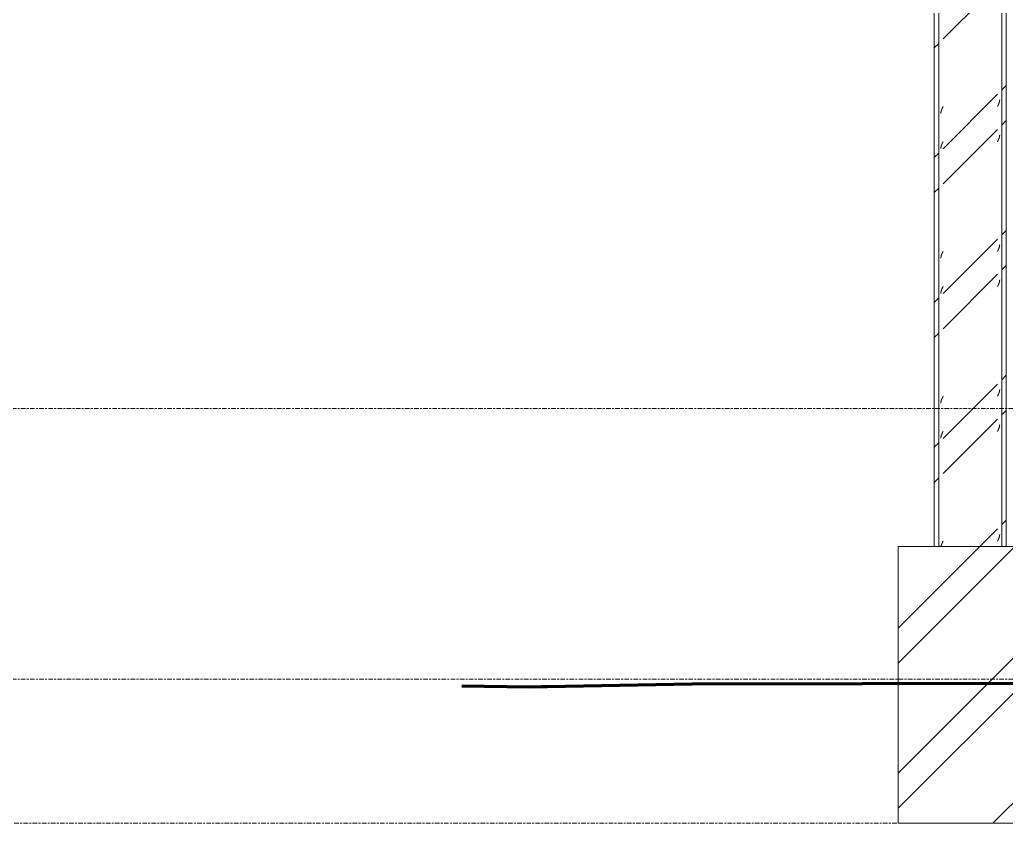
# Model space of a CAD drawing. Header units: centimetres. Extents: x -6111 to 13767, y -285 to 1600.
# Drawn here: x -5768.9 to -5426.3, y -50 to 228.9 of the extents above; entities that cross this region are included whole.
import ezdxf

# ---------------------------------------------------------------- set-up
doc = ezdxf.new("R2010")
doc.units = ezdxf.units.CM
doc.linetypes.add('Centre', pattern=[3.175, 0.635, -0.475, 1.59, -0.475])
for name, color, linetype, lineweight in [('A-FLOR-LEVL', 7, 'Continuous', 9), ('C-TOPO', 7, 'Continuous', 9), ('S-COLS', 7, 'Continuous', 9)]:
    doc.layers.add(name, color=color, linetype=linetype, lineweight=lineweight)
pattern_1 = [(45, (0, 0), (-25.14472, 25.14472), []), (45, (0, 38.1), (-25.14472, 25.14472), [])]

# ---------------------------------------------------------------- blocks, each defined once
blk = doc.blocks.new('PQ_RVR_ARQ-01_ZZ_ZZ_MO_T_A_rvt-1-Elevación Eje 1')
at = {"layer": 'C-TOPO', "color": 254, "true_color": 0xdadada}
for p, q in [((-5600.71, -2.3), (-5615.36, -2.17)), ((-5615.36, -2.46), (-5591.99, -2.81)), ((-5535.35, -1.7), (-5600.71, -2.3)), ((-5535.35, -1.7), (-5591.99, -2.81)), ((-5213.68, -1.21), (-5535.35, -1.7))]:
    blk.add_line(p, q, dxfattribs=at)
at = {"layer": 'C-TOPO', "color": 254, "lineweight": 70, "true_color": 0xdadada}
for p, q in [((-5591.99, -2.81), (-5615.36, -2.46)), ((-5535.35, -1.7), (-5591.99, -2.81)), ((-5213.68, -1.21), (-5535.35, -1.7))]:
    blk.add_line(p, q, dxfattribs=at)
blk = doc.blocks.new('FP_1-Elevación Eje 1')
at = {"layer": 'S-COLS', "color": 9, "true_color": 0xc0c0c0}
for p, q in [((-5429.4, 198.77), (-5429.38, 198.81)), ((-5429.38, 198.81), (-5429.36, 198.85)), ((-5429.36, 198.85), (-5429.34, 198.88)), ((-5429.34, 198.88), (-5429.32, 198.92)), ((-5429.32, 198.92), (-5429.31, 198.96)), ((-5429.31, 198.96), (-5429.29, 198.99)), ((-5429.29, 198.99), (-5429.27, 199.03)), ((-5429.27, 199.03), (-5429.25, 199.07)), ((-5429.25, 199.07), (-5429.23, 199.11)), ((-5429.23, 199.11), (-5429.21, 199.14)), ((-5429.21, 199.14), (-5429.19, 199.18)), ((-5429.19, 199.18), (-5429.18, 199.22)), ((-5429.18, 199.22), (-5429.16, 199.26)), ((-5429.16, 199.26), (-5429.14, 199.29)), ((-5429.14, 199.29), (-5429.12, 199.33)), ((-5429.12, 199.33), (-5429.11, 199.37)), ((-5429.11, 199.37), (-5429.09, 199.4)), ((-5429.09, 199.4), (-5429.07, 199.44)), ((-5429.07, 199.44), (-5429.05, 199.48)), ((-5429.05, 199.48), (-5429.04, 199.52)), ((-5429.04, 199.52), (-5429.02, 199.55)), ((-5429.02, 199.55), (-5429, 199.59)), ((-5429, 199.59), (-5428.99, 199.63)), ((-5428.99, 199.63), (-5428.97, 199.67)), ((-5428.97, 199.67), (-5428.96, 199.7)), ((-5428.96, 199.7), (-5428.94, 199.74)), ((-5428.94, 199.74), (-5428.93, 199.78)), ((-5428.93, 199.78), (-5428.91, 199.82)), ((-5428.91, 199.82), (-5428.9, 199.85)), ((-5428.9, 199.85), (-5428.88, 199.89)), ((-5428.88, 199.89), (-5428.87, 199.93)), ((-5428.87, 199.93), (-5428.86, 199.96)), ((-5428.86, 199.96), (-5428.84, 200)), ((-5428.84, 200), (-5428.83, 200.04)), ((-5428.83, 200.04), (-5428.82, 200.08)), ((-5428.82, 200.08), (-5428.81, 200.11)), ((-5428.81, 200.11), (-5428.79, 200.15)), ((-5428.79, 200.15), (-5428.78, 200.19)), ((-5428.78, 200.19), (-5428.77, 200.23)), ((-5428.77, 200.23), (-5428.76, 200.26)), ((-5428.76, 200.26), (-5428.75, 200.3)), ((-5428.75, 200.3), (-5428.74, 200.34)), ((-5428.74, 200.34), (-5428.73, 200.37)), ((-5428.73, 200.37), (-5428.72, 200.41)), ((-5428.72, 200.41), (-5428.71, 200.45)), ((-5428.71, 200.45), (-5428.7, 200.49)), ((-5428.7, 200.52), (-5428.69, 200.56)), ((-5428.7, 200.49), (-5428.7, 200.52)), ((-5428.69, 200.56), (-5428.68, 200.6)), ((-5428.68, 200.64), (-5428.67, 200.67)), ((-5428.68, 200.6), (-5428.68, 200.64)), ((-5428.67, 200.67), (-5428.66, 200.71)), ((-5428.66, 200.75), (-5428.65, 200.79)), ((-5428.66, 200.71), (-5428.66, 200.75)), ((-5428.65, 200.86), (-5428.64, 200.9)), ((-5428.65, 200.82), (-5428.65, 200.86)), ((-5428.65, 200.79), (-5428.65, 200.82)), ((-5428.64, 200.97), (-5428.63, 201.01)), ((-5428.64, 200.93), (-5428.64, 200.97)), ((-5428.64, 200.9), (-5428.64, 200.93)), ((-5428.63, 201.08), (-5428.63, 201.12)), ((-5428.63, 201.05), (-5428.63, 201.08)), ((-5428.63, 201.01), (-5428.63, 201.05)), ((-5428.69, 188.37), (-5428.68, 188.41)), ((-5428.68, 188.45), (-5428.67, 188.48)), ((-5428.68, 188.41), (-5428.68, 188.45)), ((-5428.67, 188.48), (-5428.66, 188.52)), ((-5428.66, 188.56), (-5428.65, 188.6)), ((-5428.66, 188.52), (-5428.66, 188.56)), ((-5428.65, 188.67), (-5428.64, 188.71)), ((-5428.65, 188.63), (-5428.65, 188.67)), ((-5428.65, 188.6), (-5428.65, 188.63)), ((-5428.64, 188.78), (-5428.63, 188.82)), ((-5428.64, 188.75), (-5428.64, 188.78)), ((-5428.64, 188.71), (-5428.64, 188.75)), ((-5428.63, 188.89), (-5428.63, 188.93)), ((-5428.63, 188.86), (-5428.63, 188.89)), ((-5428.63, 188.82), (-5428.63, 188.86)), ((-5429.4, 186.58), (-5429.38, 186.62)), ((-5429.38, 186.62), (-5429.36, 186.66)), ((-5429.36, 186.66), (-5429.34, 186.69)), ((-5429.34, 186.69), (-5429.32, 186.73)), ((-5429.32, 186.73), (-5429.31, 186.77)), ((-5429.31, 186.77), (-5429.29, 186.81)), ((-5429.29, 186.81), (-5429.27, 186.84)), ((-5429.27, 186.84), (-5429.25, 186.88)), ((-5429.25, 186.88), (-5429.23, 186.92)), ((-5429.23, 186.92), (-5429.21, 186.95)), ((-5429.21, 186.95), (-5429.19, 186.99)), ((-5429.19, 186.99), (-5429.18, 187.03)), ((-5429.18, 187.03), (-5429.16, 187.07)), ((-5429.16, 187.07), (-5429.14, 187.1)), ((-5429.14, 187.1), (-5429.12, 187.14)), ((-5429.12, 187.14), (-5429.11, 187.18)), ((-5429.11, 187.18), (-5429.09, 187.22)), ((-5429.09, 187.22), (-5429.07, 187.25)), ((-5429.07, 187.25), (-5429.05, 187.29)), ((-5429.05, 187.29), (-5429.04, 187.33)), ((-5429.04, 187.33), (-5429.02, 187.36)), ((-5429.02, 187.36), (-5429, 187.4)), ((-5429, 187.4), (-5428.99, 187.44)), ((-5428.99, 187.44), (-5428.97, 187.48)), ((-5428.97, 187.48), (-5428.96, 187.51)), ((-5428.96, 187.51), (-5428.94, 187.55)), ((-5428.94, 187.55), (-5428.93, 187.59)), ((-5428.93, 187.59), (-5428.91, 187.63)), ((-5428.91, 187.63), (-5428.9, 187.66)), ((-5428.9, 187.66), (-5428.88, 187.7)), ((-5428.88, 187.7), (-5428.87, 187.74)), ((-5428.87, 187.74), (-5428.86, 187.78)), ((-5428.86, 187.78), (-5428.84, 187.81)), ((-5428.84, 187.81), (-5428.83, 187.85)), ((-5428.83, 187.85), (-5428.82, 187.89)), ((-5428.82, 187.89), (-5428.81, 187.92)), ((-5428.81, 187.92), (-5428.79, 187.96)), ((-5428.79, 187.96), (-5428.78, 188)), ((-5428.78, 188), (-5428.77, 188.04)), ((-5428.77, 188.04), (-5428.76, 188.07)), ((-5428.76, 188.07), (-5428.75, 188.11)), ((-5428.75, 188.11), (-5428.74, 188.15)), ((-5428.74, 188.15), (-5428.73, 188.19)), ((-5428.73, 188.19), (-5428.72, 188.22)), ((-5428.72, 188.22), (-5428.71, 188.26)), ((-5428.71, 188.26), (-5428.7, 188.3)), ((-5428.7, 188.33), (-5428.69, 188.37)), ((-5428.7, 188.3), (-5428.7, 188.33)), ((-5428.63, 150.79), (-5428.63, 150.83)), ((-5428.63, 150.76), (-5428.63, 150.79)), ((-5428.63, 150.72), (-5428.63, 150.76)), ((-5429.4, 148.48), (-5429.38, 148.52)), ((-5429.38, 148.52), (-5429.36, 148.56)), ((-5429.36, 148.56), (-5429.34, 148.59)), ((-5429.34, 148.59), (-5429.32, 148.63)), ((-5429.32, 148.63), (-5429.31, 148.67)), ((-5429.31, 148.67), (-5429.29, 148.71)), ((-5429.29, 148.71), (-5429.27, 148.74)), ((-5429.27, 148.74), (-5429.25, 148.78)), ((-5429.25, 148.78), (-5429.23, 148.82)), ((-5429.23, 148.82), (-5429.21, 148.85)), ((-5429.21, 148.85), (-5429.19, 148.89)), ((-5429.19, 148.89), (-5429.18, 148.93)), ((-5429.18, 148.93), (-5429.16, 148.97)), ((-5429.16, 148.97), (-5429.14, 149)), ((-5429.14, 149), (-5429.12, 149.04)), ((-5429.12, 149.04), (-5429.11, 149.08)), ((-5429.11, 149.08), (-5429.09, 149.12)), ((-5429.09, 149.12), (-5429.07, 149.15)), ((-5429.07, 149.15), (-5429.05, 149.19)), ((-5429.05, 149.19), (-5429.04, 149.23)), ((-5429.04, 149.23), (-5429.02, 149.26)), ((-5429.02, 149.26), (-5429, 149.3)), ((-5429, 149.3), (-5428.99, 149.34)), ((-5428.99, 149.34), (-5428.97, 149.38)), ((-5428.97, 149.38), (-5428.96, 149.41)), ((-5428.96, 149.41), (-5428.94, 149.45)), ((-5428.94, 149.45), (-5428.93, 149.49)), ((-5428.93, 149.49), (-5428.91, 149.53)), ((-5428.91, 149.53), (-5428.9, 149.56)), ((-5428.9, 149.56), (-5428.88, 149.6)), ((-5428.88, 149.6), (-5428.87, 149.64)), ((-5428.87, 149.64), (-5428.86, 149.68)), ((-5428.86, 149.68), (-5428.84, 149.71)), ((-5428.84, 149.71), (-5428.83, 149.75)), ((-5428.83, 149.75), (-5428.82, 149.79)), ((-5428.82, 149.79), (-5428.81, 149.82)), ((-5428.81, 149.82), (-5428.79, 149.86)), ((-5428.79, 149.86), (-5428.78, 149.9)), ((-5428.78, 149.9), (-5428.77, 149.94)), ((-5428.77, 149.94), (-5428.76, 149.97)), ((-5428.76, 149.97), (-5428.75, 150.01)), ((-5428.75, 150.01), (-5428.74, 150.05)), ((-5428.74, 150.05), (-5428.73, 150.09)), ((-5428.73, 150.09), (-5428.72, 150.12)), ((-5428.72, 150.12), (-5428.71, 150.16)), ((-5428.71, 150.16), (-5428.7, 150.2)), ((-5428.7, 150.23), (-5428.69, 150.27)), ((-5428.7, 150.2), (-5428.7, 150.23)), ((-5428.69, 150.27), (-5428.68, 150.31)), ((-5428.68, 150.35), (-5428.67, 150.38)), ((-5428.68, 150.31), (-5428.68, 150.35)), ((-5428.67, 150.38), (-5428.66, 150.42)), ((-5428.66, 150.46), (-5428.65, 150.5)), ((-5428.66, 150.42), (-5428.66, 150.46)), ((-5428.65, 150.57), (-5428.64, 150.61)), ((-5428.65, 150.53), (-5428.65, 150.57)), ((-5428.65, 150.5), (-5428.65, 150.53)), ((-5428.64, 150.68), (-5428.63, 150.72)), ((-5428.64, 150.65), (-5428.64, 150.68)), ((-5428.64, 150.61), (-5428.64, 150.65)), ((-5429.05, 137), (-5429.04, 137.04)), ((-5429.04, 137.04), (-5429.02, 137.08)), ((-5429.02, 137.08), (-5429, 137.11)), ((-5429, 137.11), (-5428.99, 137.15)), ((-5428.99, 137.15), (-5428.97, 137.19)), ((-5428.97, 137.19), (-5428.96, 137.22)), ((-5428.96, 137.22), (-5428.94, 137.26)), ((-5428.94, 137.26), (-5428.93, 137.3)), ((-5428.93, 137.3), (-5428.91, 137.34)), ((-5428.91, 137.34), (-5428.9, 137.37)), ((-5428.9, 137.37), (-5428.88, 137.41)), ((-5428.88, 137.41), (-5428.87, 137.45)), ((-5428.87, 137.45), (-5428.86, 137.49)), ((-5428.86, 137.49), (-5428.84, 137.52)), ((-5428.84, 137.52), (-5428.83, 137.56)), ((-5428.83, 137.56), (-5428.82, 137.6)), ((-5428.82, 137.6), (-5428.81, 137.63)), ((-5428.81, 137.63), (-5428.79, 137.67)), ((-5428.79, 137.67), (-5428.78, 137.71)), ((-5428.78, 137.71), (-5428.77, 137.75)), ((-5428.77, 137.75), (-5428.76, 137.78)), ((-5428.76, 137.78), (-5428.75, 137.82)), ((-5428.75, 137.82), (-5428.74, 137.86)), ((-5428.74, 137.86), (-5428.73, 137.9)), ((-5428.73, 137.9), (-5428.72, 137.93)), ((-5428.72, 137.93), (-5428.71, 137.97)), ((-5428.71, 137.97), (-5428.7, 138.01)), ((-5428.7, 138.05), (-5428.69, 138.08)), ((-5428.7, 138.01), (-5428.7, 138.05)), ((-5428.69, 138.08), (-5428.68, 138.12)), ((-5428.68, 138.16), (-5428.67, 138.19)), ((-5428.68, 138.12), (-5428.68, 138.16)), ((-5428.67, 138.19), (-5428.66, 138.23)), ((-5428.66, 138.27), (-5428.65, 138.31)), ((-5428.66, 138.23), (-5428.66, 138.27)), ((-5428.65, 138.38), (-5428.64, 138.42)), ((-5428.65, 138.34), (-5428.65, 138.38)), ((-5428.65, 138.31), (-5428.65, 138.34)), ((-5428.64, 138.49), (-5428.63, 138.53)), ((-5428.64, 138.46), (-5428.64, 138.49)), ((-5428.64, 138.42), (-5428.64, 138.46)), ((-5428.63, 138.6), (-5428.63, 138.64)), ((-5428.63, 138.57), (-5428.63, 138.6)), ((-5428.63, 138.53), (-5428.63, 138.57)), ((-5429.4, 136.29), (-5429.38, 136.33)), ((-5429.38, 136.33), (-5429.36, 136.37)), ((-5429.36, 136.37), (-5429.34, 136.4)), ((-5429.34, 136.4), (-5429.32, 136.44)), ((-5429.32, 136.44), (-5429.31, 136.48)), ((-5429.31, 136.48), (-5429.29, 136.52)), ((-5429.29, 136.52), (-5429.27, 136.55)), ((-5429.27, 136.55), (-5429.25, 136.59)), ((-5429.25, 136.59), (-5429.23, 136.63)), ((-5429.23, 136.63), (-5429.21, 136.66)), ((-5429.21, 136.66), (-5429.19, 136.7)), ((-5429.19, 136.7), (-5429.18, 136.74)), ((-5429.18, 136.74), (-5429.16, 136.78)), ((-5429.16, 136.78), (-5429.14, 136.81)), ((-5429.14, 136.81), (-5429.12, 136.85)), ((-5429.12, 136.85), (-5429.11, 136.89)), ((-5429.11, 136.89), (-5429.09, 136.93)), ((-5429.09, 136.93), (-5429.07, 136.96)), ((-5429.07, 136.96), (-5429.05, 137)), ((-5428.88, 99.31), (-5428.87, 99.35)), ((-5428.87, 99.35), (-5428.86, 99.39)), ((-5428.86, 99.39), (-5428.84, 99.42)), ((-5428.84, 99.42), (-5428.83, 99.46)), ((-5428.83, 99.46), (-5428.82, 99.5)), ((-5428.82, 99.5), (-5428.81, 99.53)), ((-5428.81, 99.53), (-5428.79, 99.57)), ((-5428.79, 99.57), (-5428.78, 99.61)), ((-5428.78, 99.61), (-5428.77, 99.65)), ((-5428.77, 99.65), (-5428.76, 99.68)), ((-5428.76, 99.68), (-5428.75, 99.72)), ((-5428.75, 99.72), (-5428.74, 99.76)), ((-5428.74, 99.76), (-5428.73, 99.8)), ((-5428.73, 99.8), (-5428.72, 99.83)), ((-5428.72, 99.83), (-5428.71, 99.87)), ((-5428.71, 99.87), (-5428.7, 99.91)), ((-5428.7, 99.95), (-5428.69, 99.98)), ((-5428.7, 99.91), (-5428.7, 99.95)), ((-5428.69, 99.98), (-5428.68, 100.02)), ((-5428.68, 100.06), (-5428.67, 100.09)), ((-5428.68, 100.02), (-5428.68, 100.06)), ((-5428.67, 100.09), (-5428.66, 100.13)), ((-5428.66, 100.17), (-5428.65, 100.21)), ((-5428.66, 100.13), (-5428.66, 100.17)), ((-5428.65, 100.28), (-5428.64, 100.32)), ((-5428.65, 100.24), (-5428.65, 100.28)), ((-5428.65, 100.21), (-5428.65, 100.24)), ((-5428.64, 100.39), (-5428.63, 100.43)), ((-5428.64, 100.36), (-5428.64, 100.39)), ((-5428.64, 100.32), (-5428.64, 100.36)), ((-5428.63, 100.5), (-5428.63, 100.54)), ((-5428.63, 100.47), (-5428.63, 100.5)), ((-5428.63, 100.43), (-5428.63, 100.47)), ((-5429.4, 98.19), (-5429.38, 98.23)), ((-5429.38, 98.23), (-5429.36, 98.27)), ((-5429.36, 98.27), (-5429.34, 98.3)), ((-5429.34, 98.3), (-5429.32, 98.34)), ((-5429.32, 98.34), (-5429.31, 98.38)), ((-5429.31, 98.38), (-5429.29, 98.42)), ((-5429.29, 98.42), (-5429.27, 98.45)), ((-5429.27, 98.45), (-5429.25, 98.49)), ((-5429.25, 98.49), (-5429.23, 98.53)), ((-5429.23, 98.53), (-5429.21, 98.56)), ((-5429.21, 98.56), (-5429.19, 98.6)), ((-5429.19, 98.6), (-5429.18, 98.64)), ((-5429.18, 98.64), (-5429.16, 98.68)), ((-5429.16, 98.68), (-5429.14, 98.71)), ((-5429.14, 98.71), (-5429.12, 98.75)), ((-5429.12, 98.75), (-5429.11, 98.79)), ((-5429.11, 98.79), (-5429.09, 98.83)), ((-5429.09, 98.83), (-5429.07, 98.86)), ((-5429.07, 98.86), (-5429.05, 98.9)), ((-5429.05, 98.9), (-5429.04, 98.94)), ((-5429.04, 98.94), (-5429.02, 98.98)), ((-5429.02, 98.98), (-5429, 99.01)), ((-5429, 99.01), (-5428.99, 99.05)), ((-5428.99, 99.05), (-5428.97, 99.09)), ((-5428.97, 99.09), (-5428.96, 99.12)), ((-5428.96, 99.12), (-5428.94, 99.16)), ((-5428.94, 99.16), (-5428.93, 99.2)), ((-5428.93, 99.2), (-5428.91, 99.24)), ((-5428.91, 99.24), (-5428.9, 99.27)), ((-5428.9, 99.27), (-5428.88, 99.31)), ((-5429.4, 86), (-5429.38, 86.04)), ((-5429.38, 86.04), (-5429.36, 86.08)), ((-5429.36, 86.08), (-5429.34, 86.11)), ((-5429.34, 86.11), (-5429.32, 86.15)), ((-5429.32, 86.15), (-5429.31, 86.19)), ((-5429.31, 86.19), (-5429.29, 86.23)), ((-5429.29, 86.23), (-5429.27, 86.26)), ((-5429.27, 86.26), (-5429.25, 86.3)), ((-5429.25, 86.3), (-5429.23, 86.34)), ((-5429.23, 86.34), (-5429.21, 86.38)), ((-5429.21, 86.38), (-5429.19, 86.41)), ((-5429.19, 86.41), (-5429.18, 86.45)), ((-5429.18, 86.45), (-5429.16, 86.49)), ((-5429.16, 86.49), (-5429.14, 86.52)), ((-5429.14, 86.52), (-5429.12, 86.56)), ((-5429.12, 86.56), (-5429.11, 86.6)), ((-5429.11, 86.6), (-5429.09, 86.64)), ((-5429.09, 86.64), (-5429.07, 86.67)), ((-5429.07, 86.67), (-5429.05, 86.71)), ((-5429.05, 86.71), (-5429.04, 86.75)), ((-5429.04, 86.75), (-5429.02, 86.79)), ((-5429.02, 86.79), (-5429, 86.82)), ((-5429, 86.82), (-5428.99, 86.86)), ((-5428.99, 86.86), (-5428.97, 86.9)), ((-5428.97, 86.9), (-5428.96, 86.94)), ((-5428.96, 86.94), (-5428.94, 86.97)), ((-5428.94, 86.97), (-5428.93, 87.01)), ((-5428.93, 87.01), (-5428.91, 87.05)), ((-5428.91, 87.05), (-5428.9, 87.08)), ((-5428.9, 87.08), (-5428.88, 87.12)), ((-5428.88, 87.12), (-5428.87, 87.16)), ((-5428.87, 87.16), (-5428.86, 87.2)), ((-5428.86, 87.2), (-5428.84, 87.23)), ((-5428.84, 87.23), (-5428.83, 87.27)), ((-5428.83, 87.27), (-5428.82, 87.31)), ((-5428.82, 87.31), (-5428.81, 87.35)), ((-5428.81, 87.35), (-5428.79, 87.38)), ((-5428.79, 87.38), (-5428.78, 87.42)), ((-5428.78, 87.42), (-5428.77, 87.46)), ((-5428.77, 87.46), (-5428.76, 87.49)), ((-5428.76, 87.49), (-5428.75, 87.53)), ((-5428.75, 87.53), (-5428.74, 87.57)), ((-5428.74, 87.57), (-5428.73, 87.61)), ((-5428.73, 87.61), (-5428.72, 87.64)), ((-5428.72, 87.64), (-5428.71, 87.68)), ((-5428.71, 87.68), (-5428.7, 87.72)), ((-5428.7, 87.76), (-5428.69, 87.79)), ((-5428.7, 87.72), (-5428.7, 87.76)), ((-5428.69, 87.79), (-5428.68, 87.83)), ((-5428.68, 87.87), (-5428.67, 87.91)), ((-5428.68, 87.83), (-5428.68, 87.87)), ((-5428.67, 87.91), (-5428.66, 87.94)), ((-5428.66, 87.98), (-5428.65, 88.02)), ((-5428.66, 87.94), (-5428.66, 87.98)), ((-5428.65, 88.09), (-5428.64, 88.13)), ((-5428.65, 88.05), (-5428.65, 88.09)), ((-5428.65, 88.02), (-5428.65, 88.05)), ((-5428.64, 88.2), (-5428.63, 88.24)), ((-5428.64, 88.17), (-5428.64, 88.2)), ((-5428.64, 88.13), (-5428.64, 88.17)), ((-5428.63, 88.32), (-5428.63, 88.35)), ((-5428.63, 88.28), (-5428.63, 88.32)), ((-5428.63, 88.24), (-5428.63, 88.28)), ((-5429.38, 47.94), (-5429.36, 47.98)), ((-5429.36, 47.98), (-5429.34, 48.01)), ((-5429.34, 48.01), (-5429.32, 48.05)), ((-5429.32, 48.05), (-5429.31, 48.09)), ((-5429.31, 48.09), (-5429.29, 48.13)), ((-5429.29, 48.13), (-5429.27, 48.16)), ((-5429.27, 48.16), (-5429.25, 48.2)), ((-5429.25, 48.2), (-5429.23, 48.24)), ((-5429.23, 48.24), (-5429.21, 48.28)), ((-5429.21, 48.28), (-5429.19, 48.31)), ((-5429.19, 48.31), (-5429.18, 48.35)), ((-5429.18, 48.35), (-5429.16, 48.39)), ((-5429.16, 48.39), (-5429.14, 48.42)), ((-5429.14, 48.42), (-5429.12, 48.46)), ((-5429.12, 48.46), (-5429.11, 48.5)), ((-5429.11, 48.5), (-5429.09, 48.54)), ((-5429.09, 48.54), (-5429.07, 48.57)), ((-5429.07, 48.57), (-5429.05, 48.61)), ((-5429.05, 48.61), (-5429.04, 48.65)), ((-5429.04, 48.65), (-5429.02, 48.69)), ((-5429.02, 48.69), (-5429, 48.72)), ((-5429, 48.72), (-5428.99, 48.76)), ((-5428.99, 48.76), (-5428.97, 48.8)), ((-5428.97, 48.8), (-5428.96, 48.84)), ((-5428.96, 48.84), (-5428.94, 48.87)), ((-5428.94, 48.87), (-5428.93, 48.91)), ((-5428.93, 48.91), (-5428.91, 48.95)), ((-5428.91, 48.95), (-5428.9, 48.98)), ((-5428.9, 48.98), (-5428.88, 49.02)), ((-5428.88, 49.02), (-5428.87, 49.06)), ((-5428.87, 49.06), (-5428.86, 49.1)), ((-5428.86, 49.1), (-5428.84, 49.13)), ((-5428.84, 49.13), (-5428.83, 49.17)), ((-5428.83, 49.17), (-5428.82, 49.21)), ((-5428.82, 49.21), (-5428.81, 49.25)), ((-5428.81, 49.25), (-5428.79, 49.28)), ((-5428.79, 49.28), (-5428.78, 49.32)), ((-5428.78, 49.32), (-5428.77, 49.36)), ((-5428.77, 49.36), (-5428.76, 49.39)), ((-5428.76, 49.39), (-5428.75, 49.43)), ((-5428.75, 49.43), (-5428.74, 49.47)), ((-5428.74, 49.47), (-5428.73, 49.51)), ((-5428.73, 49.51), (-5428.72, 49.54)), ((-5428.72, 49.54), (-5428.71, 49.58)), ((-5428.71, 49.58), (-5428.7, 49.62)), ((-5428.7, 49.66), (-5428.69, 49.69)), ((-5428.7, 49.62), (-5428.7, 49.66)), ((-5428.69, 49.69), (-5428.68, 49.73)), ((-5428.68, 49.77), (-5428.67, 49.81)), ((-5428.68, 49.73), (-5428.68, 49.77)), ((-5428.67, 49.81), (-5428.66, 49.84)), ((-5428.66, 49.88), (-5428.65, 49.92)), ((-5428.66, 49.84), (-5428.66, 49.88)), ((-5428.65, 49.99), (-5428.64, 50.03)), ((-5428.65, 49.95), (-5428.65, 49.99)), ((-5428.65, 49.92), (-5428.65, 49.95)), ((-5428.64, 50.1), (-5428.63, 50.14)), ((-5428.64, 50.07), (-5428.64, 50.1)), ((-5428.64, 50.03), (-5428.64, 50.07)), ((-5428.63, 50.22), (-5428.63, 50.25)), ((-5428.63, 50.18), (-5428.63, 50.22)), ((-5428.63, 50.14), (-5428.63, 50.18)), ((-5429.4, 47.9), (-5429.38, 47.94))]:
    blk.add_line(p, q, dxfattribs=at)
blk = doc.blocks.new('FP_2-Elevación Eje 1')
at = {"layer": 'S-COLS', "color": 9, "true_color": 0xc0c0c0}
for p, q in [((-5448.34, 198.66), (-5448.32, 198.7)), ((-5448.32, 198.7), (-5448.3, 198.73)), ((-5448.3, 198.73), (-5448.28, 198.77)), ((-5449.05, 196.49), (-5449.04, 196.53)), ((-5449.05, 196.46), (-5449.05, 196.49)), ((-5449.05, 196.42), (-5449.05, 196.46)), ((-5449.04, 196.64), (-5449.03, 196.68)), ((-5449.04, 196.61), (-5449.04, 196.64)), ((-5449.04, 196.57), (-5449.04, 196.61)), ((-5449.04, 196.53), (-5449.04, 196.57)), ((-5449.03, 196.72), (-5449.02, 196.76)), ((-5449.03, 196.68), (-5449.03, 196.72)), ((-5449.02, 196.79), (-5449.01, 196.83)), ((-5449.02, 196.76), (-5449.02, 196.79)), ((-5449.01, 196.87), (-5449, 196.91)), ((-5449.01, 196.83), (-5449.01, 196.87)), ((-5449, 196.94), (-5448.99, 196.98)), ((-5449, 196.91), (-5449, 196.94)), ((-5448.99, 196.98), (-5448.98, 197.02)), ((-5448.98, 197.02), (-5448.97, 197.05)), ((-5448.97, 197.09), (-5448.96, 197.13)), ((-5448.97, 197.05), (-5448.97, 197.09)), ((-5448.96, 197.13), (-5448.95, 197.17)), ((-5448.95, 197.17), (-5448.94, 197.2)), ((-5448.94, 197.2), (-5448.93, 197.24)), ((-5448.93, 197.24), (-5448.92, 197.28)), ((-5448.92, 197.28), (-5448.91, 197.32)), ((-5448.91, 197.32), (-5448.9, 197.35)), ((-5448.9, 197.35), (-5448.89, 197.39)), ((-5448.89, 197.39), (-5448.87, 197.43)), ((-5448.87, 197.43), (-5448.86, 197.46)), ((-5448.86, 197.46), (-5448.85, 197.5)), ((-5448.85, 197.5), (-5448.84, 197.54)), ((-5448.84, 197.54), (-5448.82, 197.58)), ((-5448.82, 197.58), (-5448.81, 197.61)), ((-5448.81, 197.61), (-5448.8, 197.65)), ((-5448.8, 197.65), (-5448.78, 197.69)), ((-5448.78, 197.69), (-5448.77, 197.73)), ((-5448.77, 197.73), (-5448.75, 197.76)), ((-5448.75, 197.76), (-5448.74, 197.8)), ((-5448.74, 197.8), (-5448.72, 197.84)), ((-5448.72, 197.84), (-5448.71, 197.88)), ((-5448.71, 197.88), (-5448.69, 197.91)), ((-5448.69, 197.91), (-5448.67, 197.95)), ((-5448.67, 197.95), (-5448.66, 197.99)), ((-5448.66, 197.99), (-5448.64, 198.02)), ((-5448.64, 198.02), (-5448.62, 198.06)), ((-5448.62, 198.06), (-5448.61, 198.1)), ((-5448.61, 198.1), (-5448.59, 198.14)), ((-5448.59, 198.14), (-5448.57, 198.17)), ((-5448.57, 198.17), (-5448.56, 198.21)), ((-5448.56, 198.21), (-5448.54, 198.25)), ((-5448.54, 198.25), (-5448.52, 198.29)), ((-5448.52, 198.29), (-5448.5, 198.32)), ((-5448.5, 198.32), (-5448.48, 198.36)), ((-5448.48, 198.36), (-5448.47, 198.4)), ((-5448.47, 198.4), (-5448.45, 198.43)), ((-5448.45, 198.43), (-5448.43, 198.47)), ((-5448.43, 198.47), (-5448.41, 198.51)), ((-5448.41, 198.51), (-5448.39, 198.55)), ((-5448.39, 198.55), (-5448.37, 198.58)), ((-5448.37, 198.58), (-5448.35, 198.62)), ((-5448.35, 198.62), (-5448.34, 198.66)), ((-5448.95, 184.98), (-5448.94, 185.01)), ((-5448.94, 185.01), (-5448.93, 185.05)), ((-5448.93, 185.05), (-5448.92, 185.09)), ((-5448.92, 185.09), (-5448.91, 185.13)), ((-5448.91, 185.13), (-5448.9, 185.16)), ((-5448.9, 185.16), (-5448.89, 185.2)), ((-5448.89, 185.2), (-5448.87, 185.24)), ((-5448.87, 185.24), (-5448.86, 185.28)), ((-5448.86, 185.28), (-5448.85, 185.31)), ((-5448.85, 185.31), (-5448.84, 185.35)), ((-5448.84, 185.35), (-5448.82, 185.39)), ((-5448.82, 185.39), (-5448.81, 185.42)), ((-5448.81, 185.42), (-5448.8, 185.46)), ((-5448.8, 185.46), (-5448.78, 185.5)), ((-5448.78, 185.5), (-5448.77, 185.54)), ((-5448.77, 185.54), (-5448.75, 185.57)), ((-5448.75, 185.57), (-5448.74, 185.61)), ((-5448.74, 185.61), (-5448.72, 185.65)), ((-5448.72, 185.65), (-5448.71, 185.69)), ((-5448.71, 185.69), (-5448.69, 185.72)), ((-5448.69, 185.72), (-5448.67, 185.76)), ((-5448.67, 185.76), (-5448.66, 185.8)), ((-5448.66, 185.8), (-5448.64, 185.84)), ((-5448.64, 185.84), (-5448.62, 185.87)), ((-5448.62, 185.87), (-5448.61, 185.91)), ((-5448.61, 185.91), (-5448.59, 185.95)), ((-5448.59, 185.95), (-5448.57, 185.98)), ((-5448.57, 185.98), (-5448.56, 186.02)), ((-5448.56, 186.02), (-5448.54, 186.06)), ((-5448.54, 186.06), (-5448.52, 186.1)), ((-5448.52, 186.1), (-5448.5, 186.13)), ((-5448.5, 186.13), (-5448.48, 186.17)), ((-5448.48, 186.17), (-5448.47, 186.21)), ((-5448.47, 186.21), (-5448.45, 186.25)), ((-5448.45, 186.25), (-5448.43, 186.28)), ((-5448.43, 186.28), (-5448.41, 186.32)), ((-5448.41, 186.32), (-5448.39, 186.36)), ((-5448.39, 186.36), (-5448.37, 186.39)), ((-5448.37, 186.39), (-5448.35, 186.43)), ((-5448.35, 186.43), (-5448.34, 186.47)), ((-5448.34, 186.47), (-5448.32, 186.51)), ((-5448.32, 186.51), (-5448.3, 186.54)), ((-5448.3, 186.54), (-5448.28, 186.58)), ((-5449.05, 184.31), (-5449.04, 184.34)), ((-5449.05, 184.27), (-5449.05, 184.31)), ((-5449.05, 184.23), (-5449.05, 184.27)), ((-5449.04, 184.45), (-5449.03, 184.49)), ((-5449.04, 184.42), (-5449.04, 184.45)), ((-5449.04, 184.38), (-5449.04, 184.42)), ((-5449.04, 184.34), (-5449.04, 184.38)), ((-5449.03, 184.53), (-5449.02, 184.57)), ((-5449.03, 184.49), (-5449.03, 184.53)), ((-5449.02, 184.6), (-5449.01, 184.64)), ((-5449.02, 184.57), (-5449.02, 184.6)), ((-5449.01, 184.68), (-5449, 184.72)), ((-5449.01, 184.64), (-5449.01, 184.68)), ((-5449, 184.75), (-5448.99, 184.79)), ((-5449, 184.72), (-5449, 184.75)), ((-5448.99, 184.79), (-5448.98, 184.83)), ((-5448.98, 184.83), (-5448.97, 184.87)), ((-5448.97, 184.9), (-5448.96, 184.94)), ((-5448.97, 184.87), (-5448.97, 184.9)), ((-5448.96, 184.94), (-5448.95, 184.98)), ((-5448.82, 147.29), (-5448.81, 147.32)), ((-5448.81, 147.32), (-5448.8, 147.36)), ((-5448.8, 147.36), (-5448.78, 147.4)), ((-5448.78, 147.4), (-5448.77, 147.44)), ((-5448.77, 147.44), (-5448.75, 147.47)), ((-5448.75, 147.47), (-5448.74, 147.51)), ((-5448.74, 147.51), (-5448.72, 147.55)), ((-5448.72, 147.55), (-5448.71, 147.59)), ((-5448.71, 147.59), (-5448.69, 147.62)), ((-5448.69, 147.62), (-5448.67, 147.66)), ((-5448.67, 147.66), (-5448.66, 147.7)), ((-5448.66, 147.7), (-5448.64, 147.74)), ((-5448.64, 147.74), (-5448.62, 147.77)), ((-5448.62, 147.77), (-5448.61, 147.81)), ((-5448.61, 147.81), (-5448.59, 147.85)), ((-5448.59, 147.85), (-5448.57, 147.88)), ((-5448.57, 147.88), (-5448.56, 147.92)), ((-5448.56, 147.92), (-5448.54, 147.96)), ((-5448.54, 147.96), (-5448.52, 148)), ((-5448.52, 148), (-5448.5, 148.03)), ((-5448.5, 148.03), (-5448.48, 148.07)), ((-5448.48, 148.07), (-5448.47, 148.11)), ((-5448.47, 148.11), (-5448.45, 148.15)), ((-5448.45, 148.15), (-5448.43, 148.18)), ((-5448.43, 148.18), (-5448.41, 148.22)), ((-5448.41, 148.22), (-5448.39, 148.26)), ((-5448.39, 148.26), (-5448.37, 148.29)), ((-5448.37, 148.29), (-5448.35, 148.33)), ((-5448.35, 148.33), (-5448.34, 148.37)), ((-5448.34, 148.37), (-5448.32, 148.41)), ((-5448.32, 148.41), (-5448.3, 148.44)), ((-5448.3, 148.44), (-5448.28, 148.48)), ((-5449.05, 146.21), (-5449.04, 146.24)), ((-5449.05, 146.17), (-5449.05, 146.21)), ((-5449.05, 146.13), (-5449.05, 146.17)), ((-5449.04, 146.35), (-5449.03, 146.39)), ((-5449.04, 146.32), (-5449.04, 146.35)), ((-5449.04, 146.28), (-5449.04, 146.32)), ((-5449.04, 146.24), (-5449.04, 146.28)), ((-5449.03, 146.43), (-5449.02, 146.47)), ((-5449.03, 146.39), (-5449.03, 146.43)), ((-5449.02, 146.5), (-5449.01, 146.54)), ((-5449.02, 146.47), (-5449.02, 146.5)), ((-5449.01, 146.58), (-5449, 146.62)), ((-5449.01, 146.54), (-5449.01, 146.58)), ((-5449, 146.65), (-5448.99, 146.69)), ((-5449, 146.62), (-5449, 146.65)), ((-5448.99, 146.69), (-5448.98, 146.73)), ((-5448.98, 146.73), (-5448.97, 146.77)), ((-5448.97, 146.8), (-5448.96, 146.84)), ((-5448.97, 146.77), (-5448.97, 146.8)), ((-5448.96, 146.84), (-5448.95, 146.88)), ((-5448.95, 146.88), (-5448.94, 146.91)), ((-5448.94, 146.91), (-5448.93, 146.95)), ((-5448.93, 146.95), (-5448.92, 146.99)), ((-5448.92, 146.99), (-5448.91, 147.03)), ((-5448.91, 147.03), (-5448.9, 147.06)), ((-5448.9, 147.06), (-5448.89, 147.1)), ((-5448.89, 147.1), (-5448.87, 147.14)), ((-5448.87, 147.14), (-5448.86, 147.18)), ((-5448.86, 147.18), (-5448.85, 147.21)), ((-5448.85, 147.21), (-5448.84, 147.25)), ((-5448.84, 147.25), (-5448.82, 147.29)), ((-5449.05, 134.02), (-5449.04, 134.05)), ((-5449.05, 133.98), (-5449.05, 134.02)), ((-5449.05, 133.94), (-5449.05, 133.98)), ((-5449.04, 134.17), (-5449.03, 134.2)), ((-5449.04, 134.13), (-5449.04, 134.17)), ((-5449.04, 134.09), (-5449.04, 134.13)), ((-5449.04, 134.05), (-5449.04, 134.09)), ((-5449.03, 134.24), (-5449.02, 134.28)), ((-5449.03, 134.2), (-5449.03, 134.24)), ((-5449.02, 134.31), (-5449.01, 134.35)), ((-5449.02, 134.28), (-5449.02, 134.31)), ((-5449.01, 134.39), (-5449, 134.43)), ((-5449.01, 134.35), (-5449.01, 134.39)), ((-5449, 134.46), (-5448.99, 134.5)), ((-5449, 134.43), (-5449, 134.46)), ((-5448.99, 134.5), (-5448.98, 134.54)), ((-5448.98, 134.54), (-5448.97, 134.58)), ((-5448.97, 134.61), (-5448.96, 134.65)), ((-5448.97, 134.58), (-5448.97, 134.61)), ((-5448.96, 134.65), (-5448.95, 134.69)), ((-5448.95, 134.69), (-5448.94, 134.72)), ((-5448.94, 134.72), (-5448.93, 134.76)), ((-5448.93, 134.76), (-5448.92, 134.8)), ((-5448.92, 134.8), (-5448.91, 134.84)), ((-5448.91, 134.84), (-5448.9, 134.87)), ((-5448.9, 134.87), (-5448.89, 134.91)), ((-5448.89, 134.91), (-5448.87, 134.95)), ((-5448.87, 134.95), (-5448.86, 134.99)), ((-5448.86, 134.99), (-5448.85, 135.02)), ((-5448.85, 135.02), (-5448.84, 135.06)), ((-5448.84, 135.06), (-5448.82, 135.1)), ((-5448.82, 135.1), (-5448.81, 135.14)), ((-5448.81, 135.14), (-5448.8, 135.17)), ((-5448.8, 135.17), (-5448.78, 135.21)), ((-5448.78, 135.21), (-5448.77, 135.25)), ((-5448.77, 135.25), (-5448.75, 135.28)), ((-5448.75, 135.28), (-5448.74, 135.32)), ((-5448.74, 135.32), (-5448.72, 135.36)), ((-5448.72, 135.36), (-5448.71, 135.4)), ((-5448.71, 135.4), (-5448.69, 135.43)), ((-5448.69, 135.43), (-5448.67, 135.47)), ((-5448.67, 135.47), (-5448.66, 135.51)), ((-5448.66, 135.51), (-5448.64, 135.55)), ((-5448.64, 135.55), (-5448.62, 135.58)), ((-5448.62, 135.58), (-5448.61, 135.62)), ((-5448.61, 135.62), (-5448.59, 135.66)), ((-5448.59, 135.66), (-5448.57, 135.69)), ((-5448.57, 135.69), (-5448.56, 135.73)), ((-5448.56, 135.73), (-5448.54, 135.77)), ((-5448.54, 135.77), (-5448.52, 135.81)), ((-5448.52, 135.81), (-5448.5, 135.84)), ((-5448.5, 135.84), (-5448.48, 135.88)), ((-5448.48, 135.88), (-5448.47, 135.92)), ((-5448.47, 135.92), (-5448.45, 135.96)), ((-5448.45, 135.96), (-5448.43, 135.99)), ((-5448.43, 135.99), (-5448.41, 136.03)), ((-5448.41, 136.03), (-5448.39, 136.07)), ((-5448.39, 136.07), (-5448.37, 136.11)), ((-5448.37, 136.11), (-5448.35, 136.14)), ((-5448.35, 136.14), (-5448.34, 136.18)), ((-5448.34, 136.18), (-5448.32, 136.22)), ((-5448.32, 136.22), (-5448.3, 136.25)), ((-5448.3, 136.25), (-5448.28, 136.29)), ((-5449.05, 95.92), (-5449.04, 95.95)), ((-5449.05, 95.88), (-5449.05, 95.92)), ((-5449.04, 96.07), (-5449.03, 96.1)), ((-5449.04, 96.03), (-5449.04, 96.07)), ((-5449.04, 95.99), (-5449.04, 96.03)), ((-5449.04, 95.95), (-5449.04, 95.99)), ((-5449.03, 96.14), (-5449.02, 96.18)), ((-5449.03, 96.1), (-5449.03, 96.14)), ((-5449.02, 96.21), (-5449.01, 96.25)), ((-5449.02, 96.18), (-5449.02, 96.21)), ((-5449.01, 96.29), (-5449, 96.33)), ((-5449.01, 96.25), (-5449.01, 96.29)), ((-5449, 96.36), (-5448.99, 96.4)), ((-5449, 96.33), (-5449, 96.36)), ((-5448.99, 96.4), (-5448.98, 96.44)), ((-5448.98, 96.44), (-5448.97, 96.48)), ((-5448.97, 96.51), (-5448.96, 96.55)), ((-5448.97, 96.48), (-5448.97, 96.51)), ((-5448.96, 96.55), (-5448.95, 96.59)), ((-5448.95, 96.59), (-5448.94, 96.62)), ((-5448.94, 96.62), (-5448.93, 96.66)), ((-5448.93, 96.66), (-5448.92, 96.7)), ((-5448.92, 96.7), (-5448.91, 96.74)), ((-5448.91, 96.74), (-5448.9, 96.77)), ((-5448.9, 96.77), (-5448.89, 96.81)), ((-5448.89, 96.81), (-5448.87, 96.85)), ((-5448.87, 96.85), (-5448.86, 96.89)), ((-5448.86, 96.89), (-5448.85, 96.92)), ((-5448.85, 96.92), (-5448.84, 96.96)), ((-5448.84, 96.96), (-5448.82, 97)), ((-5448.82, 97), (-5448.81, 97.04)), ((-5448.81, 97.04), (-5448.8, 97.07)), ((-5448.8, 97.07), (-5448.78, 97.11)), ((-5448.78, 97.11), (-5448.77, 97.15)), ((-5448.77, 97.15), (-5448.75, 97.18)), ((-5448.75, 97.18), (-5448.74, 97.22)), ((-5448.74, 97.22), (-5448.72, 97.26)), ((-5448.72, 97.26), (-5448.71, 97.3)), ((-5448.71, 97.3), (-5448.69, 97.33)), ((-5448.69, 97.33), (-5448.67, 97.37)), ((-5448.67, 97.37), (-5448.66, 97.41)), ((-5448.66, 97.41), (-5448.64, 97.45)), ((-5448.64, 97.45), (-5448.62, 97.48)), ((-5448.62, 97.48), (-5448.61, 97.52)), ((-5448.61, 97.52), (-5448.59, 97.56)), ((-5448.59, 97.56), (-5448.57, 97.59)), ((-5448.57, 97.59), (-5448.56, 97.63)), ((-5448.56, 97.63), (-5448.54, 97.67)), ((-5448.54, 97.67), (-5448.52, 97.71)), ((-5448.52, 97.71), (-5448.5, 97.74)), ((-5448.5, 97.74), (-5448.48, 97.78)), ((-5448.48, 97.78), (-5448.47, 97.82)), ((-5448.47, 97.82), (-5448.45, 97.86)), ((-5448.45, 97.86), (-5448.43, 97.89)), ((-5448.43, 97.89), (-5448.41, 97.93)), ((-5448.41, 97.93), (-5448.39, 97.97)), ((-5448.39, 97.97), (-5448.37, 98.01)), ((-5448.37, 98.01), (-5448.35, 98.04)), ((-5448.35, 98.04), (-5448.34, 98.08)), ((-5448.34, 98.08), (-5448.32, 98.12)), ((-5448.32, 98.12), (-5448.3, 98.15)), ((-5448.3, 98.15), (-5448.28, 98.19)), ((-5449.05, 95.84), (-5449.05, 95.88)), ((-5448.47, 85.63), (-5448.45, 85.67)), ((-5448.45, 85.67), (-5448.43, 85.7)), ((-5448.43, 85.7), (-5448.41, 85.74)), ((-5448.41, 85.74), (-5448.39, 85.78)), ((-5448.39, 85.78), (-5448.37, 85.82)), ((-5448.37, 85.82), (-5448.35, 85.85)), ((-5448.35, 85.85), (-5448.34, 85.89)), ((-5448.34, 85.89), (-5448.32, 85.93)), ((-5448.32, 85.93), (-5448.3, 85.97)), ((-5448.3, 85.97), (-5448.28, 86)), ((-5449.05, 83.73), (-5449.04, 83.76)), ((-5449.05, 83.69), (-5449.05, 83.73)), ((-5449.05, 83.65), (-5449.05, 83.69)), ((-5449.04, 83.88), (-5449.03, 83.91)), ((-5449.04, 83.84), (-5449.04, 83.88)), ((-5449.04, 83.8), (-5449.04, 83.84)), ((-5449.04, 83.76), (-5449.04, 83.8)), ((-5449.03, 83.95), (-5449.02, 83.99)), ((-5449.03, 83.91), (-5449.03, 83.95)), ((-5449.02, 84.03), (-5449.01, 84.06)), ((-5449.02, 83.99), (-5449.02, 84.03)), ((-5449.01, 84.1), (-5449, 84.14)), ((-5449.01, 84.06), (-5449.01, 84.1)), ((-5449, 84.17), (-5448.99, 84.21)), ((-5449, 84.14), (-5449, 84.17)), ((-5448.99, 84.21), (-5448.98, 84.25)), ((-5448.98, 84.25), (-5448.97, 84.29)), ((-5448.97, 84.32), (-5448.96, 84.36)), ((-5448.97, 84.29), (-5448.97, 84.32)), ((-5448.96, 84.36), (-5448.95, 84.4)), ((-5448.95, 84.4), (-5448.94, 84.44)), ((-5448.94, 84.44), (-5448.93, 84.47)), ((-5448.93, 84.47), (-5448.92, 84.51)), ((-5448.92, 84.51), (-5448.91, 84.55)), ((-5448.91, 84.55), (-5448.9, 84.58)), ((-5448.9, 84.58), (-5448.89, 84.62)), ((-5448.89, 84.62), (-5448.87, 84.66)), ((-5448.87, 84.66), (-5448.86, 84.7)), ((-5448.86, 84.7), (-5448.85, 84.73)), ((-5448.85, 84.73), (-5448.84, 84.77)), ((-5448.84, 84.77), (-5448.82, 84.81)), ((-5448.82, 84.81), (-5448.81, 84.85)), ((-5448.81, 84.85), (-5448.8, 84.88)), ((-5448.8, 84.88), (-5448.78, 84.92)), ((-5448.78, 84.92), (-5448.77, 84.96)), ((-5448.77, 84.96), (-5448.75, 85)), ((-5448.75, 85), (-5448.74, 85.03)), ((-5448.74, 85.03), (-5448.72, 85.07)), ((-5448.72, 85.07), (-5448.71, 85.11)), ((-5448.71, 85.11), (-5448.69, 85.14)), ((-5448.69, 85.14), (-5448.67, 85.18)), ((-5448.67, 85.18), (-5448.66, 85.22)), ((-5448.66, 85.22), (-5448.64, 85.26)), ((-5448.64, 85.26), (-5448.62, 85.29)), ((-5448.62, 85.29), (-5448.61, 85.33)), ((-5448.61, 85.33), (-5448.59, 85.37)), ((-5448.59, 85.37), (-5448.57, 85.41)), ((-5448.57, 85.41), (-5448.56, 85.44)), ((-5448.56, 85.44), (-5448.54, 85.48)), ((-5448.54, 85.48), (-5448.52, 85.52)), ((-5448.52, 85.52), (-5448.5, 85.55)), ((-5448.5, 85.55), (-5448.48, 85.59)), ((-5448.48, 85.59), (-5448.47, 85.63)), ((-5449.01, 46.02), (-5449, 46.06)), ((-5449, 46.06), (-5448.99, 46.1)), ((-5448.99, 46.1), (-5448.98, 46.13)), ((-5448.98, 46.17), (-5448.97, 46.21)), ((-5448.98, 46.13), (-5448.98, 46.17)), ((-5448.97, 46.21), (-5448.96, 46.25)), ((-5448.96, 46.25), (-5448.95, 46.28)), ((-5448.95, 46.28), (-5448.94, 46.32)), ((-5448.94, 46.32), (-5448.93, 46.36)), ((-5448.93, 46.36), (-5448.92, 46.39)), ((-5448.92, 46.39), (-5448.91, 46.43)), ((-5448.91, 46.43), (-5448.9, 46.47)), ((-5448.9, 46.47), (-5448.89, 46.5)), ((-5448.89, 46.5), (-5448.88, 46.54)), ((-5448.88, 46.54), (-5448.87, 46.58)), ((-5448.87, 46.58), (-5448.86, 46.61)), ((-5448.86, 46.61), (-5448.84, 46.65)), ((-5448.84, 46.65), (-5448.83, 46.69)), ((-5448.83, 46.69), (-5448.82, 46.72)), ((-5448.82, 46.72), (-5448.8, 46.76)), ((-5448.8, 46.76), (-5448.79, 46.8)), ((-5448.79, 46.8), (-5448.78, 46.83)), ((-5448.78, 46.83), (-5448.76, 46.87)), ((-5448.76, 46.87), (-5448.75, 46.91)), ((-5448.75, 46.91), (-5448.73, 46.95)), ((-5448.73, 46.95), (-5448.72, 46.98)), ((-5448.72, 46.98), (-5448.7, 47.02)), ((-5448.7, 47.02), (-5448.69, 47.06)), ((-5448.69, 47.06), (-5448.67, 47.09)), ((-5448.67, 47.09), (-5448.65, 47.13)), ((-5448.65, 47.13), (-5448.64, 47.17)), ((-5448.64, 47.17), (-5448.62, 47.2)), ((-5448.62, 47.2), (-5448.6, 47.24)), ((-5448.6, 47.24), (-5448.59, 47.28)), ((-5448.59, 47.28), (-5448.57, 47.31)), ((-5448.57, 47.31), (-5448.55, 47.35)), ((-5448.55, 47.35), (-5448.53, 47.39)), ((-5448.53, 47.39), (-5448.52, 47.42)), ((-5448.52, 47.42), (-5448.5, 47.46)), ((-5448.5, 47.46), (-5448.48, 47.5)), ((-5448.48, 47.5), (-5448.46, 47.53)), ((-5448.46, 47.53), (-5448.45, 47.57)), ((-5448.45, 47.57), (-5448.43, 47.61)), ((-5448.43, 47.61), (-5448.41, 47.64)), ((-5448.41, 47.64), (-5448.39, 47.68)), ((-5448.39, 47.68), (-5448.37, 47.72)), ((-5448.37, 47.72), (-5448.35, 47.76)), ((-5448.35, 47.76), (-5448.34, 47.79)), ((-5448.34, 47.79), (-5448.32, 47.83)), ((-5448.32, 47.83), (-5448.3, 47.87)), ((-5448.3, 47.87), (-5448.28, 47.9))]:
    blk.add_line(p, q, dxfattribs=at)

msp = doc.modelspace()

# ---------------------------------------------------------------- hatches: boundary and pattern name
at = {"layer": 'S-COLS', "true_color": 0xc0c0c0}
h = msp.add_hatch(dxfattribs=at)
h.set_pattern_fill('FP_2', color=9, style=0, pattern_type=2)
h.set_pattern_definition(pattern_1)
h.paths.add_polyline_path([(-5449.799, 46.025), (-5449.799, 955.53), (-5451.339, 955.53), (-5451.339, 46.025)])
h = msp.add_hatch(dxfattribs=at)
h.set_pattern_fill('FP_2', color=9, style=0, pattern_type=2)
h.set_pattern_definition(pattern_1)
h.paths.add_polyline_path([(-5429.782, 46.025), (-5429.399, 46.025), (-5429.399, 955.53), (-5448.279, 955.53), (-5448.279, 46.025)])
h = msp.add_hatch(dxfattribs=at)
h.set_pattern_fill('FP_2', color=9, style=0, pattern_type=2)
h.set_pattern_definition(pattern_1)
h.paths.add_polyline_path([(-5426.339, 46.025), (-5426.339, 955.53), (-5427.879, 955.53), (-5427.879, 46.025)])
h = msp.add_hatch(dxfattribs=at)
h.set_pattern_fill('FP_2', color=9, style=0, pattern_type=2)
h.set_pattern_definition(pattern_1)
h.paths.add_polyline_path([(-5463.839, -50), (-5413.839, -50), (-5413.839, 46.025), (-5463.839, 46.025)])

# ---------------------------------------------------------------- linework, layer by layer
at = {"layer": 'A-FLOR-LEVL', "color": 253, "linetype": 'Centre', "true_color": 0xaaaaaa}
for p, q in [((-5871.196, 94), (-4396.473, 94)), ((-5871.196, 0), (-4396.473, 0)), ((-4396.473, -50), (-5871.196, -50))]:
    msp.add_line(p, q, dxfattribs=at)
at = {"layer": 'S-COLS'}
for p, q in [((-5451.339, 955.53), (-5451.339, 46.025)), ((-5449.799, 955.53), (-5449.799, 46.025)), ((-5427.879, 955.53), (-5427.879, 46.025)), ((-5426.339, 46.025), (-5426.339, 955.53)), ((-5463.839, 46.025), (-5463.839, -50)), ((-5413.839, 46.025), (-5463.839, 46.025)), ((-5413.839, -50), (-5463.839, -50))]:
    msp.add_line(p, q, dxfattribs=at)

# ---------------------------------------------------------------- block references
at = {"lineweight": 5}
msp.add_blockref('PQ_RVR_ARQ-01_ZZ_ZZ_MO_T_A_rvt-1-Elevación Eje 1', (0, 0), dxfattribs=at)
at = {"layer": 'S-COLS'}
for name in ['FP_2-Elevación Eje 1', 'FP_1-Elevación Eje 1']:
    msp.add_blockref(name, (0, 0), dxfattribs=at)

doc.saveas('drawing.dxf')
